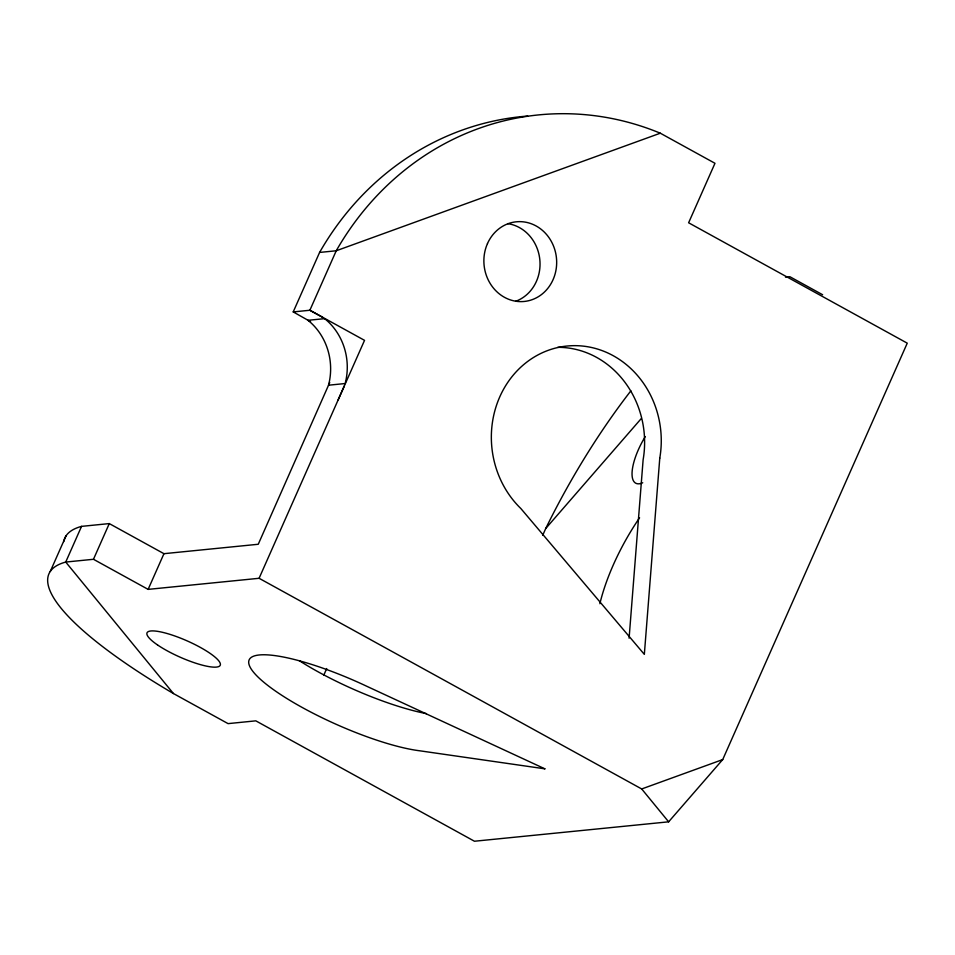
<?xml version="1.0" encoding="UTF-8"?>
<svg xmlns="http://www.w3.org/2000/svg" width="955" height="955" viewBox="0 0 955 955"><rect width="100%" height="100%" fill="white"/><g stroke="black" fill="none" stroke-linecap="round" stroke-linejoin="round"><path stroke-width="1.43" d="M629.094 638.191L643.121 459.797A93.411 84.864 84.3 0 0 557.78 347.322M50.269 571.46L66.086 535.767M329.726 382.513L258.256 544.266L163.95 553.685L109.288 523.591L81.545 526.372L65.728 562.053L173.416 693.533L228.078 723.627L255.809 720.846L474.456 841.236L668.631 821.825L722.72 759.571L907.25 343.167L688.615 222.778L714.973 163.293L660.311 133.199L336.232 250.771L319.591 252.43L293.221 311.915L310.578 321.704M173.416 693.533A300.252 66.516 23.9 0 1 65.728 562.053L93.471 559.284L109.288 523.591M93.471 559.284L148.132 589.378L163.95 553.685M148.132 589.378L259.091 578.288L344.337 385.916M323.721 675.304L326.717 668.548M542.726 535.278L545.723 528.521A300.252 106.363 -61.2 0 1 630.885 390.81M338.166 399.835L364.535 340.35L309.874 310.256L293.221 311.915M545.723 528.521L641.247 418.577M259.091 578.288L641.7 788.961L722.72 759.571M785.476 277.153L789.857 276.711L822.649 294.761M322.659 317.287L309.874 310.256L336.232 250.771A300.252 272.796 84.3 0 1 660.311 133.199M641.7 788.961L668.631 821.825M63.746 541.604A300.252 66.516 23.9 0 1 81.545 526.372M426.408 713.624A106.757 23.648 23.9 0 1 299.345 660.717M319.591 252.43A300.252 272.796 84.3 0 1 527.685 116.068M599.883 603.715A106.757 37.818 -61.2 0 1 639.575 517.789M642.727 482.776A40.038 14.182 -61.2 0 1 632.079 472.271A40.038 14.182 -61.2 0 1 645.27 436.602M507.738 223.637A40.038 36.374 84.3 0 1 539.814 259.593A40.038 36.374 84.3 0 1 515.64 301.303M659.774 458.137L644.339 654.366L520.845 508.526A93.411 84.864 84.3 0 1 548.289 350.306A93.411 84.864 84.3 0 1 659.774 458.137M324.652 318.648L308.011 320.307A58.971 53.587 84.3 0 1 328.508 385.211L345.149 383.54A58.971 53.587 84.3 0 0 324.652 318.648M544.875 768.823L419.77 750.797A106.757 23.648 23.9 0 1 253.553 672.225A106.757 23.648 23.9 0 1 367.007 686.382L544.875 768.823M487.48 243.573A40.038 36.374 84.3 0 0 522.97 301.565A40.038 36.374 84.3 0 0 550.367 239.753A40.038 36.374 84.3 0 0 487.48 243.573M157.539 644.947A40.038 8.87 23.9 0 0 219.125 666.375A40.038 8.87 23.9 0 0 174.24 635.779A40.038 8.87 23.9 0 0 157.539 644.947"/></g></svg>
